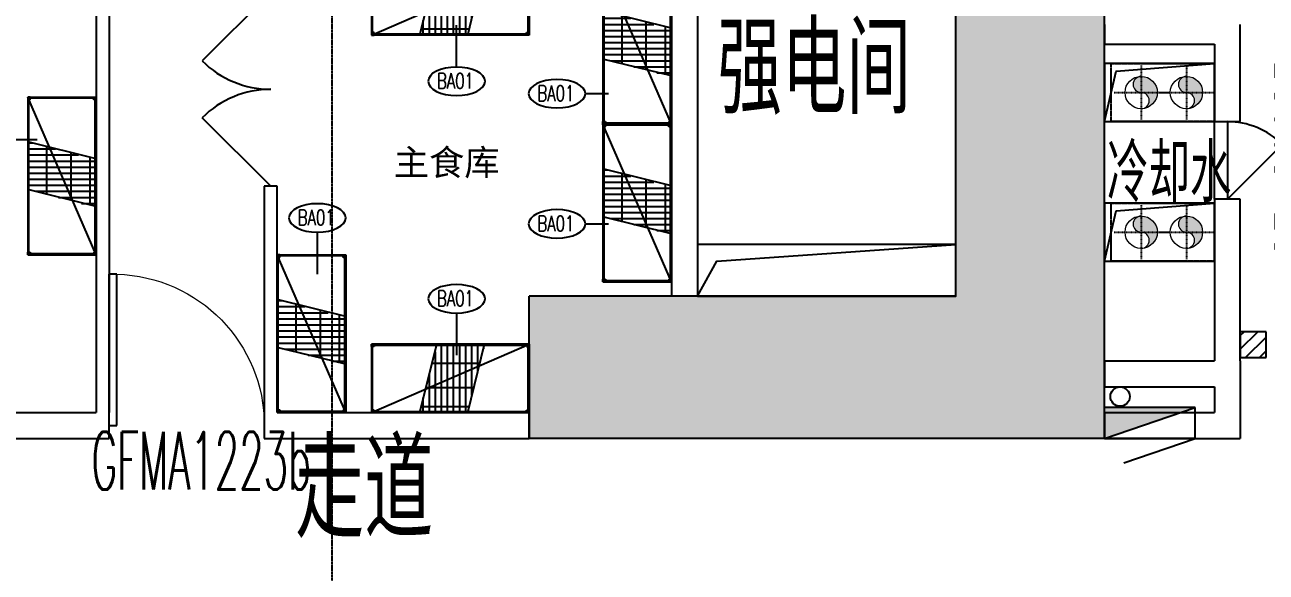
# Model space of a CAD drawing. Extents: x -12047294 to -5625356, y -1456591 to -622873.
# Drawn here: x -6029714 to -6020111, y -712632 to -708400 of the extents above; entities that cross this region are included whole.
import ezdxf

# ---------------------------------------------------------------- set-up
doc = ezdxf.new("R2010")
doc.units = 0
doc.header["$LTSCALE"] = 10
doc.header["$MEASUREMENT"] = 0
for name, pattern in [('CONTINOUS', [0]), ('DASH', [0.35, 0.25, -0.1]), ('DASHDOT', [1, 0.5, -0.25, 0, -0.25]), ('DOTE', [2.42, 2, -0.2, 0.02, -0.2])]:
    doc.linetypes.add(name, pattern=pattern)
for name, color, linetype in [('A-COLUMN', 10, 'Continuous'), ('A-COLUMNH', 252, 'Continuous'), ('A-DIMLEAD', 130, 'Continuous'), ('A-DOORWIN', 151, 'Continuous'), ('A-FireH', 6, 'Continuous'), ('A-HOLE', 30, 'Continuous'), ('A-LINE', 4, 'Continuous'), ('A-TEXTDOOR', 181, 'Continuous'), ('A-TextRoom', 7, 'Continuous'), ('A-TK', 7, 'Continuous'), ('A-WALL', 2, 'Continuous'), ('A-空调水管', 150, 'Continuous'), ('DOTE', 9, 'DOTE'), ('EQUIP', 1, 'Continuous'), ('Iteam', 4, 'Continuous'), ('M-PIPE-MID', 156, 'DASHDOT'), ('P-TEXT', 102, 'Continuous'), ('P-消火栓-消防箱', 6, 'Continuous'), ('P-消火栓-立管', 156, 'Continuous')]:
    doc.layers.add(name, color=color, linetype=linetype)
for name, color, linetype, lineweight in [('M-EQUIP-OTH', 156, 'CONTINOUS', 25), ('M-PIPE-CHS', 156, 'Continuous', 0), ('M-W-EQUIP', 156, 'Continuous', 35), ('M-W-HATCH', 156, 'Continuous', 0)]:
    doc.layers.add(name, color=color, linetype=linetype, lineweight=lineweight)
doc.styles.add('_TCH_WINDOW', font='tjromans.shx', dxfattribs={"width": 0.7, "height": 3.5, "bigfont": 'tjhztxt.shx'})
doc.styles.add('ARIAL', font='arial.ttf', dxfattribs={"width": 1.1})
doc.styles.add('SHZF-注释', font='romanc.shx', dxfattribs={"width": 0.8, "bigfont": 'shzf-hz.shx'})
doc.styles.get("Standard").update_dxf_attribs({"font": 'tjromans.shx', "width": 0.75, "bigfont": 'tjhztxt.shx'})
doc.styles.add('注解汉字', font='tjromans.shx', dxfattribs={"width": 0.75, "bigfont": 'tjhztxt.shx'})

# ---------------------------------------------------------------- blocks, each defined once
blk = doc.blocks.new('LXX09082059')
at = {"layer": 'EQUIP', "color": 8}
blk.add_line((-631.9, -274.5), (588.1, 255.5), dxfattribs=at)
at = {"layer": 'EQUIP'}
for p, q in [((-631.9, 255.5), (-631.9, -274.5)), ((588.1, 255.5), (-631.9, 255.5)), ((-631.9, 255.5), (-611.1, 255.5)), ((-631.9, 235.9), (-631.9, 255.5)), ((-611.1, 235.9), (-631.9, 235.9)), ((-629.8, 253.5), (-613.2, 253.5)), ((-629.8, 237.8), (-629.8, 253.5)), ((-613.2, 237.8), (-629.8, 237.8)), ((-623.9, -254.9), (-623.9, 235.9)), ((-613.2, 253.5), (-613.2, 237.8)), ((-611.1, 255.5), (-611.1, 235.9)), ((-611.1, 247.5), (567.3, 247.5)), ((-258.6, -274.5), (-127.8, 255.5)), ((111.3, -274.5), (242.1, 255.5)), ((588.1, 255.5), (567.3, 255.5)), ((567.3, 255.5), (567.3, 235.9)), ((567.3, 235.9), (588.1, 235.9)), ((586, 253.5), (569.4, 253.5)), ((569.4, 253.5), (569.4, 237.8)), ((569.4, 237.8), (586, 237.8)), ((580.1, -254.9), (580.1, 235.9)), ((586, 237.8), (586, 253.5)), ((588.1, 255.5), (588.1, -274.5)), ((588.1, 235.9), (588.1, 255.5)), ((-631.9, -254.9), (-631.9, -274.5)), ((-611.1, -254.9), (-631.9, -254.9)), ((588.1, -274.5), (-631.9, -274.5)), ((-631.9, -274.5), (-611.1, -274.5)), ((-629.8, -256.8), (-629.8, -272.5)), ((-613.2, -256.8), (-629.8, -256.8)), ((-629.8, -272.5), (-613.2, -272.5)), ((588.1, -274.5), (-621.5, -274.5)), ((-613.2, -272.5), (-613.2, -256.8)), ((-611.1, -274.5), (-611.1, -254.9)), ((-611.1, -266.5), (567.3, -266.5)), ((567.3, -274.5), (567.3, -254.9)), ((567.3, -254.9), (588.1, -254.9)), ((588.1, -274.5), (567.3, -274.5)), ((569.4, -272.5), (569.4, -256.8)), ((569.4, -256.8), (586, -256.8)), ((586, -272.5), (569.4, -272.5)), ((586, -256.8), (586, -272.5)), ((588.1, -254.9), (588.1, -274.5))]:
    blk.add_line(p, q, dxfattribs=at)
at = {"layer": 'EQUIP', "linetype": 'Continuous'}
for p, q in [((-140.6, 195.6), (-140.6, -274.5)), ((-93.8, 255.5), (-93.8, -274.5)), ((-46.9, 255.5), (-46.9, -274.5)), ((0, 255.5), (0, -274.5)), ((46.9, 255.5), (46.9, -274.5)), ((93.7, 255.5), (93.7, -274.5)), ((140.6, 255.5), (140.6, -137.9)), ((187.5, 255.5), (187.5, 40.7)), ((234.4, 255.5), (234.4, 219.3)), ((-168, 108), (201.9, 108)), ((-187.5, 17.1), (-187.5, -274.5)), ((-208.2, -79.5), (161.7, -79.5)), ((-234.4, -161.5), (-234.4, -274.5)), ((-248.4, -227), (121.5, -227))]:
    blk.add_line(p, q, dxfattribs=at)
blk = doc.blocks.new('fdsDWqw#wFDS')
at = {"layer": 'A-COLUMNH'}
for points in [[(25, 0), (1175, -1100), (1175, 3850), (25, 3850)], [(1175, -1100), (25, 0), (-3275, 0), (-3275, -1100)]]:
    blk.add_hatch(color=256, dxfattribs=at).paths.add_polyline_path(points)
at = {"layer": 'A-COLUMN'}
for p, q in [((25, 0), (25, 3850)), ((1175, -1100), (1175, 3850)), ((25, 0), (-3275, 0)), ((-3275, -1100), (-3275, 0)), ((1175, -1100), (-3275, -1100))]:
    blk.add_line(p, q, dxfattribs=at)
blk = doc.blocks.new('*U80')
at = {"layer": 'M-W-HATCH'}
h = blk.add_hatch(color=256, dxfattribs=at)
h.paths.add_polyline_path([(0, 125, 1), (0, 0)])
h.paths.add_polyline_path([(0, 0), (125, 0, 0.414214), (0, 125)])
h.paths.add_polyline_path([(0, 0, -1), (0, -125, 0.414214), (125, 0)])
at = {"layer": 'M-PIPE-CHS'}
blk.add_circle((0, 0), 125, dxfattribs=at)
for centre, start, end in [((0, 62.5), 90, 270), ((0, -62.5), 270, 90)]:
    blk.add_arc(centre, 62.5, start, end, dxfattribs=at)
at = {"layer": 'M-PIPE-MID'}
for p, q in [((0, 208.3), (0, -208.3)), ((-208.3, 0), (208.3, 0))]:
    blk.add_line(p, q, dxfattribs=at)
blk = doc.blocks.new('A$C08100503')
at = {"layer": 'M-EQUIP-OTH', "linetype": 'DASH'}
blk.add_lwpolyline([(0, 450), (800, 450), (800, 0), (0, 0)], close=True, dxfattribs=at)
at = {"layer": 'M-W-EQUIP'}
for p in [(233.3, 225), (583.3, 225)]:
    blk.add_blockref('*U80', p, dxfattribs=at)
blk = doc.blocks.new('消火栓箱')
h = blk.add_hatch(color=8)
h.paths.add_polyline_path([(-404, 101.5, -0.278693), (-462.7, 81.4), (-700, 0), (0, 0), (0, 240)])
h.paths.add_polyline_path([(-404, 101.5), (-462.7, 81.4, 0.278693)], flags=17)
for p, q in [((-147.9, 429.3), (-700, 240)), ((-700, 240), (0, 240)), ((0, 240), (-700, 0)), ((-700, 240), (-700, 0)), ((0, 240), (0, 0)), ((-700, 0), (0, 0))]:
    blk.add_line(p, q)
blk = doc.blocks.new('消火栓立管')
at = {"layer": 'P-消火栓-立管'}
blk.add_circle((0, 0), 75, dxfattribs=at)
blk = doc.blocks.new('$DorLib2D$00000114')
at = {"color": 0}
blk.add_line((0.5, 0), (-0.207, 0.707), dxfattribs=at)
blk.add_arc((0.5, 0), 1, 135, 180, dxfattribs=at)
blk = doc.blocks.new('$DorLib2D$00000116')
at = {"color": 0}
for p, q in [((-0.5, 0), (-0.1464, 0.3536)), ((0.5, 0), (0.1464, 0.3536))]:
    blk.add_line(p, q, dxfattribs=at)
for centre, start, end in [((-0.5, 0), 0, 45), ((0.5, 0), 135, 180)]:
    blk.add_arc(centre, 0.5, start, end, dxfattribs=at)
blk = doc.blocks.new('$DorLib2D$00000001')
for p, q in [((0.45, 0.975), (0.5, 0.975)), ((0.45, 0), (0.45, 0.975)), ((0.5, 0), (0.5, 0.975)), ((0.5, 0), (0.45, 0))]:
    blk.add_line(p, q)
at = {"lineweight": 13}
blk.add_arc((0.475, 0), 0.975, 91.46928, 180, dxfattribs=at)

msp = doc.modelspace()

# ---------------------------------------------------------------- hatches: boundary and pattern name
at = {"layer": 'A-FireH'}
h = msp.add_hatch(dxfattribs=at)
h.set_pattern_fill('普通砖', color=256, scale=30, style=0)
h.set_pattern_definition([(45, (0, 53.85), (-53.0330298, 53.0330298), [])])
h.paths.add_polyline_path([(-6020311.2, -710973.4), (-6020111.2, -710973.4), (-6020111.2, -710773.4), (-6020311.2, -710773.4)])

# ---------------------------------------------------------------- linework, layer by layer
at = {"layer": 'A-DOORWIN'}
msp.add_lwpolyline([(-6020511.2, -709148.5), (-6020411.2, -709148.5), (-6020411.2, -709748.5), (-6020511.2, -709748.5)], close=True, dxfattribs=at)
at = {"layer": 'A-HOLE', "elevation": 0}
for points in [[(-6020511.2, -708698.4), (-6021361.1, -708698.4), (-6021361.1, -709148.4), (-6020511.2, -709148.4)], [(-6020511.2, -709778.4), (-6021361.1, -709778.4), (-6021361.1, -710228.4), (-6020511.2, -710228.4)]]:
    msp.add_lwpolyline(points, close=True, dxfattribs=at)
for points in [[(-6021361.1, -709148.4), (-6021272.3, -708757.3), (-6020511.2, -708698.4)], [(-6021361.1, -710228.4), (-6021272.3, -709837.3), (-6020511.2, -709778.4)], [(-6024511.1, -710498.4), (-6022511.1, -710498.4), (-6022511.1, -710098.4), (-6024511.1, -710098.4), (-6024511.1, -710498.4)]]:
    msp.add_lwpolyline(points, dxfattribs=at)
at = {"layer": 'A-HOLE'}
msp.add_lwpolyline([(-6024511.1, -710498.4), (-6024360.9, -710228.6), (-6022511.1, -710098.4)], dxfattribs=at)
at = {"layer": 'A-WALL'}
for p, q in [((-6029061.1, -707698.4), (-6029061.1, -711398.4)), ((-6024511.1, -707848.4), (-6024511.1, -710498.4)), ((-6029161.1, -707898.4), (-6029161.1, -711398.4)), ((-6024711.1, -707948.4), (-6024711.1, -710498.4)), ((-6021361.1, -708398.4), (-6021361.1, -708548.4)), ((-6020311.2, -709148.5), (-6020311.2, -708398.4)), ((-6021361.1, -708548.4), (-6020511.2, -708548.4)), ((-6020511.2, -708548.4), (-6020511.2, -709148.5)), ((-6020511.2, -709148.5), (-6020311.2, -709148.5)), ((-6027761.1, -709648.4), (-6027861.1, -709648.4)), ((-6027861.1, -709648.4), (-6027861.1, -711398.4)), ((-6027761.1, -711398.4), (-6027761.1, -709648.4)), ((-6020311.2, -709748.5), (-6020511.2, -709748.5)), ((-6020511.2, -709748.5), (-6020511.2, -710998.4)), ((-6020311.2, -710998.4), (-6020311.2, -709748.5)), ((-6024511.1, -710498.4), (-6024711.1, -710498.4)), ((-6020111.2, -710773.4), (-6020311.2, -710773.4)), ((-6020311.2, -710773.4), (-6020311.2, -710973.4)), ((-6020111.2, -710973.4), (-6020111.2, -710773.4)), ((-6021361.1, -710998.4), (-6020511.2, -710998.4)), ((-6021361.1, -710998.4), (-6021361.1, -711198.4)), ((-6020311.2, -710973.4), (-6020111.2, -710973.4)), ((-6020311.2, -710998.4), (-6020311.2, -711598.4)), ((-6021361.1, -711198.4), (-6020511.2, -711198.4)), ((-6020511.2, -711198.4), (-6020511.2, -711398.4)), ((-6030111.1, -711398.4), (-6029161.1, -711398.4)), ((-6029061.1, -711598.4), (-6029061.1, -711398.4)), ((-6027861.1, -711398.4), (-6027861.1, -711598.4)), ((-6027761.1, -711398.4), (-6025811.1, -711398.4)), ((-6025811.1, -711398.4), (-6025811.1, -711598.4)), ((-6021361.1, -711398.4), (-6020511.2, -711398.4)), ((-6021361.1, -711398.4), (-6021361.1, -711598.4)), ((-6030111.1, -711598.4), (-6029061.1, -711598.4)), ((-6027861.1, -711598.4), (-6027761.1, -711598.4)), ((-6027761.1, -711598.4), (-6025811.1, -711598.4)), ((-6021361.1, -711598.4), (-6020311.2, -711598.4))]:
    msp.add_line(p, q, dxfattribs=at)
at = {"layer": 'DOTE', "linetype": 'DOTE'}
msp.add_line((-6027336.1, -756448.6), (-6027336.1, -655372.8), dxfattribs=at)
at = {"layer": 'Iteam'}
for p, q in [((-6026373.9, -708726.3, 0), (-6026373.9, -708401.1, 0)), ((-6025377.3, -708931.9, 0), (-6025197.4, -708931.9, 0)), ((-6029798.3, -709285.5, 0), (-6029618.3, -709285.5, 0)), ((-6027451.3, -710002.9, 0), (-6027451.3, -710328.1, 0)), ((-6025377.3, -709939.1, 0), (-6025197.4, -709939.1, 0)), ((-6026373.9, -710628.3, 0), (-6026373.9, -710953.6, 0))]:
    msp.add_line(p, q, dxfattribs=at)
at = {"layer": 'Iteam', "extrusion": (0, 0, -1)}
for centre in [(-6026373.9, -708836.3, 0), (-6025597.3, -708931.9, 0), (-6027451.3, -709892.9, 0), (-6025597.3, -709939.1, 0), (-6026373.9, -710518.3, 0)]:
    msp.add_ellipse(centre, major_axis=(-220, 0), ratio=0.5, dxfattribs=at)

# ---------------------------------------------------------------- block references
at = {"layer": 'A-DOORWIN', "xscale": -1500, "yscale": -1500, "zscale": -1500, "rotation": 269.9999983487897}
msp.add_blockref('$DorLib2D$00000116', (-6027811.1, -708898.4), dxfattribs=at)
at = {"layer": 'A-DOORWIN'}
ref = msp.add_blockref('$DorLib2D$00000114', (-6020411.2, -709448.5), dxfattribs=dict(at, xscale=599.9999999999999, yscale=599.9999999999999, zscale=599.9999999999999, rotation=270.0001497978495))
ref.add_attrib('A', 'GFMC0623a', (-6019590.7, -710218.1), dxfattribs={"layer": 'A-TEXTDOOR', "height": 446.25, "rotation": 90.00015, "style": '_TCH_WINDOW', "width": 0.494118})
ref = msp.add_blockref('$DorLib2D$00000001', (-6028461.1, -711498.4), dxfattribs=dict(at, xscale=-1200, yscale=1200, zscale=-1200, rotation=359.9999986899962))
ref.add_attrib('A', 'GFMA1223b', (-6029199, -711994.2), dxfattribs={"layer": 'A-TEXTDOOR', "height": 446.25, "rotation": 360, "style": '_TCH_WINDOW', "width": 0.494118})
at = {"layer": 'A-LINE'}
msp.add_blockref('fdsDWqw#wFDS', (-6022536.1, -710498.4), dxfattribs=at)
at = {"layer": 'A-空调水管'}
for p in [(-6021311.1, -709148.4), (-6021311.1, -710228.4)]:
    msp.add_blockref('A$C08100503', p, dxfattribs=at)
at = {"layer": 'EQUIP'}
msp.add_blockref('LXX09082059', (-6026399.3, -708203.9), dxfattribs=at)
for p, rotation in [((-6024985.7, -708536.6), 90.00000001334007), ((-6029435.7, -709546.6), 90.00000001334007), ((-6024985.7, -709756.6), 90.00000001334007), ((-6027505.7, -710766.6), 90.00000001334007), ((-6026399.3, -711123.9), 1.33400592e-08)]:
    msp.add_blockref('LXX09082059', p, dxfattribs=dict(at, rotation=rotation))
at = {"layer": 'P-消火栓-消防箱', "rotation": 179.9999999999743}
msp.add_blockref('消火栓箱', (-6021361.1, -711358.4), dxfattribs=at)
at = {"layer": 'P-消火栓-立管', "rotation": 179.9999999999743}
msp.add_blockref('消火栓立管', (-6021241.3, -711274.5), dxfattribs=at)

# ---------------------------------------------------------------- texts
at = {"layer": 'A-DIMLEAD', "style": '注解汉字', "width": 0.75}
msp.add_text('冷却水', height=450, dxfattribs=at).set_placement((-6021342.3, -709770.8, 100))
at = {"layer": 'A-TextRoom', "style": '注解汉字', "width": 0.75}
msp.add_text('走道', height=750, dxfattribs=at).set_placement((-6027622.8, -712366.8))
at = {"layer": 'A-TK', "width": 0.75}
msp.add_text('强电间', height=700, dxfattribs=at).set_placement((-6024355.2, -709088.8, 100))
at = {"layer": 'Iteam', "style": 'SHZF-注释', "width": 0.7}
for p in [(-6026524.7, -708893.2), (-6025748.1, -708988.9), (-6027602.1, -709949.8), (-6025748.1, -709996), (-6026524.7, -710575.3)]:
    msp.add_text('BA01', height=120, dxfattribs=at).set_placement(p)
at = {"layer": 'P-TEXT', "style": 'ARIAL'}
msp.add_text('主食库', height=200, rotation=0, dxfattribs=at).set_placement((-6026859.8, -709563.5, 100))

doc.saveas('drawing.dxf')
